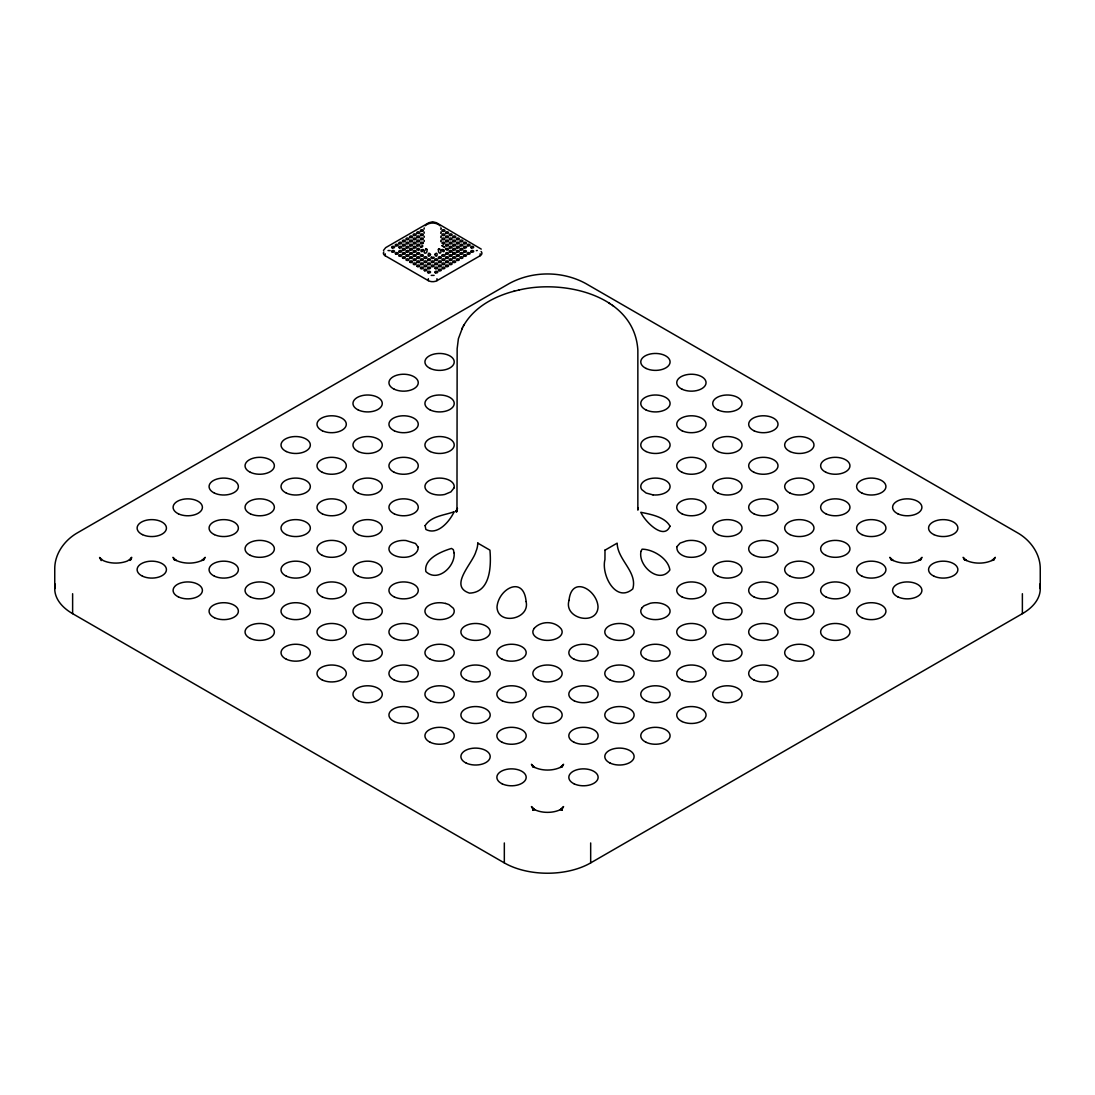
<?xml version="1.0" encoding="UTF-8"?>
<svg xmlns="http://www.w3.org/2000/svg" width="1095" height="1095" viewBox="0 0 1095 1095"><rect width="100%" height="100%" fill="white"/><g stroke="black" fill="none" stroke-linecap="round" stroke-linejoin="round"><path stroke-width="1.5" d="M438.397 249.4C437.973 256.038 443.762 252.616 439.328 248.729A1.465 0.849 0 0 0 438.397 249.386L439.533 248.757M130.387 560.01L130.442 558.956M434.113 275.379L431.211 275.392M456.971 511.68L457.149 348.703L458.394 338.738L462.528 327.665M477.283 250.454L476.339 250.659M562.146 810.054L562.378 807.987L561.872 810.204L562.146 809.232M604.987 550.169L617.169 543.147C617.402 559.832 637.742 571.877 632.787 588.918C615.828 603.482 601.045 574.834 604.933 559.545A31.55 0.876 -88.9 0 0 604.987 550.169L605.001 550.06M203.766 559.778L203.944 558.737M457.231 508.408L456.382 511.871L457.039 509.681M562.214 766.719L562.378 765.679M920.649 559.778L920.813 558.737M993.904 559.778L994.082 558.737M441.983 245.595L444.899 246.977M383.469 250.454L385.686 247.634L428.829 222.737L432.648 221.779L436.481 222.737L481.252 249.112M130.469 560.161L131.619 557.287L129.949 560.448L131.564 558.094L127.39 561.023C120.012 563.925 110.184 563.788 103.135 560.544L99.577 557.464L101.164 560.599M457.368 508.573L456.122 511.748L457.026 509.558M203.697 559.983L205.135 557.328L201.863 560.53L203.164 559.791C195.17 564.226 182.947 564.226 174.967 559.791L176.254 560.53L172.996 557.328L174.42 559.983M562.146 766.924L563.569 764.269L560.312 767.472L561.598 766.733C553.605 771.167 541.395 771.167 533.402 766.733L534.688 767.472L531.431 764.269L532.854 766.924M920.58 559.983L922.004 557.328L918.746 560.53L920.033 559.791C912.053 564.226 899.83 564.226 891.836 559.791L893.137 560.53L889.865 557.328L891.303 559.983M993.836 559.983L995.259 557.328L992.002 560.53L993.288 559.791C985.308 564.226 973.085 564.226 965.106 559.791L966.392 560.53L963.135 557.328L964.558 559.983M423.204 243.364L423.3 243.172A1.465 0.849 0 0 0 421.849 242.187A1.465 0.849 0 0 0 420.425 243.186A1.465 0.849 0 0 0 422.369 243.829L423.19 243.377M463.377 326.064C473.861 307.243 494.283 296.293 514.527 291.092M457.477 508.45L455.903 511.42L457.067 509.23M461.748 329.157L464.157 324.613M562.515 808.288L563.569 806.563L560.312 809.766L561.598 809.027C553.605 813.476 541.395 813.476 533.402 809.027L534.688 809.766L531.431 806.563L532.485 808.288M425.188 225.721C429.24 222.107 436.275 222.121 440.245 225.857M383.839 251.905A6.105 3.531 0 0 0 385.166 255.737L428.337 280.662A6.105 3.531 0 0 0 436.973 280.662L480.144 255.737A6.105 3.531 0 0 0 481.116 251.494M55.27 584.141A61.046 35.245 0 0 0 72.626 613.665L504.33 862.901A61.046 35.245 0 0 0 590.67 862.901L1022.374 613.665A61.046 35.245 0 0 0 1039.73 584.141M418.796 250.043L419.727 249.099L418.509 248.428A1.465 0.849 0 0 0 416.798 249.345A1.465 0.849 0 0 0 418.783 250.057M518.565 290.12C563.282 279.061 634.607 294.87 637.851 350.236L637.851 509.75M513.829 291.256L519.167 289.97M444.57 247.47L442.147 245.896M390.217 250.618L388.027 250.536M477.762 543.106L489.93 550.128C491.299 565.732 490.601 592.505 469.481 593.12C448.17 586.112 472.848 563.336 475.969 551.401A31.55 25.746 3.4 0 0 477.762 543.106L477.954 543.106M426.899 249.386L425.681 248.688A3.148 2.573 3.4 0 1 425.503 249.523C421.205 254.505 428.501 254.478 426.831 249.222A1.465 0.849 0 0 0 425.695 248.688M608.984 303L610.038 303.726M612.379 305.286L613.501 306.052M532.854 809.232L533.128 810.204L532.622 807.987L532.854 810.054M964.325 558.737L964.49 559.778M891.056 558.737L891.234 559.778M532.622 765.679L532.786 766.719M174.187 558.737L174.351 559.778M637.81 507.628L637.933 509.941M1040.25 588.74L1040.25 568.798C1040.305 553.481 1030.162 539.862 1017.145 532.594L585.784 283.55C562.488 270.766 532.512 270.766 509.216 283.55L77.855 532.594C64.838 539.862 54.695 553.481 54.75 568.798L54.75 588.74M1022.374 593.723L1022.374 613.665M590.67 842.958L590.67 862.901M504.33 842.958L504.33 862.901M480.144 253.753L480.144 255.737M436.973 278.677L436.973 280.662M428.337 278.677L428.337 280.662M385.166 253.753L385.166 255.737M72.626 593.723L72.626 613.665M454.001 254.081A1.465 0.849 0 0 1 453.727 252.452M440.779 236.15A1.465 0.849 0 0 1 440.696 237.492M424.271 237.286A1.465 0.849 0 0 1 424.326 236.26M440.779 240.298A1.465 0.849 0 0 1 440.696 241.639M440.779 227.842A1.465 0.849 0 0 1 440.696 229.183M440.779 231.989A1.465 0.849 0 0 1 440.696 233.331M424.271 241.447A1.465 0.849 0 0 1 424.326 240.421M424.271 233.139A1.465 0.849 0 0 1 424.326 232.113M424.271 228.978A1.465 0.849 0 0 1 424.326 227.952M569.017 600.388C563.405 618.99 597.199 626.244 598.034 607.013C597.322 589.945 571.59 574.683 569.017 600.388M430.513 254.533C427.337 260.24 427.378 249.592 430.513 254.533M434.811 254.423C437.22 260.186 438.561 249.893 434.811 254.423M526.106 601.552C530.24 619.537 497.582 625.656 497.007 607.041C498.43 588.74 523.656 574.889 526.106 601.552M423.313 249.674C421.986 254.67 418.605 248.866 423.313 249.592M454.138 552.989C455.328 566.621 437.658 582.8 425.859 571.576C423.532 558.847 441.394 551.428 451.496 548.444L453.303 549.608L454.138 552.989M441.997 249.523C443.133 254.642 446.664 249.14 441.997 249.523M640.972 551.401C637.824 565.951 659.45 584.703 669.88 569.975C668.251 558.395 652.88 549.184 642.094 549.184L640.972 551.401M418.18 547.185C418.509 552.414 413.226 555.699 408.736 556.78A14.646 8.459 0 0 1 389.012 549.676A14.646 8.459 0 0 1 406.012 540.519L415.525 543.503L418.18 547.185M445.597 249.044L446.801 250.098A1.465 0.849 0 0 0 448.498 249.181A1.465 0.849 0 0 0 446.527 248.469L445.597 249.044M676.943 546.638C675.998 553.098 683.526 556.862 688.988 557.204A14.646 8.459 0 0 0 705.988 548.047A14.646 8.459 0 0 0 686.264 540.93L680.091 543.12L676.943 546.638M420.412 246.936C422.957 248.551 424.176 243.282 420.412 246.936M425.12 525.655L425.859 529.433C437.63 535.797 449.648 521.357 454.165 511.735C444.337 515.334 431.197 516.019 425.12 525.655M670.003 526.189C663.83 541.108 644.421 520.85 640.835 512.282C649.677 514.185 664.733 516.539 670.003 526.189M431.32 257.215L431.211 257.435A1.465 0.849 0 0 0 432.799 258.42A1.465 0.849 0 0 0 434.031 257.27L431.32 257.215M534.168 628.407L533.046 630.542A14.646 8.459 0 0 0 548.91 640.356A14.646 8.459 0 0 0 561.215 628.968C554.864 620.728 540.93 620.605 534.168 628.407M642.094 607.657L640.972 609.778A14.646 8.459 0 0 0 655.563 619.619A14.646 8.459 0 0 0 669.825 609.614A14.646 8.459 0 0 0 650.279 603.249L644.106 605.754L642.094 607.657M442.106 255.162L441.997 255.354A1.465 0.849 0 0 0 443.461 256.339A1.465 0.849 0 0 0 444.885 255.34A1.465 0.849 0 0 0 442.928 254.697L442.106 255.149M454.028 487.932L450.894 491.888L444.721 494.475A14.646 8.459 0 0 1 425.175 488.096A14.646 8.459 0 0 1 439.437 478.091A14.646 8.459 0 0 1 454.028 487.932M422.465 254.724L422.095 254.656A1.465 0.849 0 0 0 420.398 255.505A1.465 0.849 0 0 0 422.122 256.326A1.465 0.849 0 0 0 423.231 255.203L422.465 254.724M445.638 603.454L441.983 602.825A14.646 8.459 0 0 0 424.928 611.243A14.646 8.459 0 0 0 442.257 619.483A14.646 8.459 0 0 0 453.303 608.204L448.882 604.591L445.638 603.454M443.201 243.87L442.106 243.364A1.465 0.849 0 0 1 443.174 242.2A1.465 0.849 0 0 1 444.912 243.022A1.465 0.849 0 0 1 443.201 243.87M653.017 494.885L646.118 493.037L641.697 489.52A14.646 8.459 0 0 1 652.743 478.228A14.646 8.459 0 0 1 670.072 486.467A14.646 8.459 0 0 1 653.017 494.885M464.102 251.987A1.465 0.849 0 0 0 466.47 251.48A1.465 0.849 0 0 0 464.513 250.55A1.465 0.849 0 0 0 464.102 251.987M471.288 247.84A1.465 0.849 0 0 0 473.67 247.319A1.465 0.849 0 0 0 471.712 246.389A1.465 0.849 0 0 0 471.288 247.84M446.117 233.303A1.465 0.849 0 0 0 448.485 232.783A1.465 0.849 0 0 0 446.527 231.853A1.465 0.849 0 0 0 446.117 233.303M460.502 245.759A1.465 0.849 0 0 0 462.884 245.253A1.465 0.849 0 0 0 460.913 244.322A1.465 0.849 0 0 0 460.502 245.759M438.917 266.537A1.465 0.849 0 0 0 441.299 266.017A1.465 0.849 0 0 0 439.328 265.086A1.465 0.849 0 0 0 438.917 266.537M435.317 268.603A1.465 0.849 0 0 0 437.699 268.097A1.465 0.849 0 0 0 435.742 267.166A1.465 0.849 0 0 0 435.317 268.603M456.902 256.148A1.465 0.849 0 0 0 459.284 255.628A1.465 0.849 0 0 0 457.327 254.697A1.465 0.849 0 0 0 456.902 256.148M467.702 254.067A1.465 0.849 0 0 0 470.07 253.561A1.465 0.849 0 0 0 468.112 252.63A1.465 0.849 0 0 0 467.702 254.067M449.703 247.84A1.465 0.849 0 0 0 452.084 247.319A1.465 0.849 0 0 0 450.127 246.389A1.465 0.849 0 0 0 449.703 247.84M435.317 264.456A1.465 0.849 0 0 0 437.699 263.936A1.465 0.849 0 0 0 435.742 263.005A1.465 0.849 0 0 0 435.317 264.456M431.717 266.537A1.465 0.849 0 0 0 434.099 266.017A1.465 0.849 0 0 0 432.142 265.086A1.465 0.849 0 0 0 431.717 266.537M428.118 268.603A1.465 0.849 0 0 0 430.499 268.097A1.465 0.849 0 0 0 428.542 267.166A1.465 0.849 0 0 0 428.118 268.603M431.717 262.376A1.465 0.849 0 0 0 434.099 261.869A1.465 0.849 0 0 0 432.142 260.938A1.465 0.849 0 0 0 431.717 262.376M428.118 264.456A1.465 0.849 0 0 0 430.499 263.936A1.465 0.849 0 0 0 428.542 263.005A1.465 0.849 0 0 0 428.118 264.456M460.502 254.067A1.465 0.849 0 0 0 462.884 253.561A1.465 0.849 0 0 0 460.913 252.63A1.465 0.849 0 0 0 460.502 254.067M453.303 258.228A1.465 0.849 0 0 0 455.684 257.708A1.465 0.849 0 0 0 453.727 256.777A1.465 0.849 0 0 0 453.303 258.228M449.703 260.295A1.465 0.849 0 0 0 452.084 259.789A1.465 0.849 0 0 0 450.127 258.858A1.465 0.849 0 0 0 449.703 260.295M413.732 239.531A1.465 0.849 0 0 0 416.114 239.011A1.465 0.849 0 0 0 414.156 238.08A1.465 0.849 0 0 0 413.732 239.531M446.117 262.376A1.465 0.849 0 0 0 448.485 261.869A1.465 0.849 0 0 0 446.527 260.938A1.465 0.849 0 0 0 446.117 262.376M442.517 264.456A1.465 0.849 0 0 0 444.885 263.936A1.465 0.849 0 0 0 442.928 263.005A1.465 0.849 0 0 0 442.517 264.456M413.732 243.679A1.465 0.849 0 0 0 416.114 243.172A1.465 0.849 0 0 0 414.156 242.241A1.465 0.849 0 0 0 413.732 243.679M410.132 245.759A1.465 0.849 0 0 0 412.514 245.253A1.465 0.849 0 0 0 410.557 244.322A1.465 0.849 0 0 0 410.132 245.759M435.317 272.764A1.465 0.849 0 0 0 437.699 272.244A1.465 0.849 0 0 0 435.742 271.314A1.465 0.849 0 0 0 435.317 272.764M402.946 258.228A1.465 0.849 0 0 0 405.314 257.708A1.465 0.849 0 0 0 403.357 256.777A1.465 0.849 0 0 0 402.946 258.228M420.932 239.531A1.465 0.849 0 0 0 423.3 239.011A1.465 0.849 0 0 0 421.342 238.08A1.465 0.849 0 0 0 420.932 239.531M464.102 243.679A1.465 0.849 0 0 0 466.47 243.172A1.465 0.849 0 0 0 464.513 242.241A1.465 0.849 0 0 0 464.102 243.679M453.303 249.92A1.465 0.849 0 0 0 455.684 249.4A1.465 0.849 0 0 0 453.727 248.469A1.465 0.849 0 0 0 453.303 249.92M456.902 243.679A1.465 0.849 0 0 0 459.284 243.172A1.465 0.849 0 0 0 457.327 242.241A1.465 0.849 0 0 0 456.902 243.679M417.332 266.537A1.465 0.849 0 0 0 419.713 266.017A1.465 0.849 0 0 0 417.742 265.086A1.465 0.849 0 0 0 417.332 266.537M410.132 241.612A1.465 0.849 0 0 0 412.514 241.092A1.465 0.849 0 0 0 410.557 240.161A1.465 0.849 0 0 0 410.132 241.612M392.147 247.84A1.465 0.849 0 0 0 394.529 247.319A1.465 0.849 0 0 0 392.571 246.389A1.465 0.849 0 0 0 392.147 247.84M395.747 245.759A1.465 0.849 0 0 0 398.128 245.253A1.465 0.849 0 0 0 396.157 244.322A1.465 0.849 0 0 0 395.747 245.759M399.346 243.679A1.465 0.849 0 0 0 401.714 243.172A1.465 0.849 0 0 0 399.757 242.241A1.465 0.849 0 0 0 399.346 243.679M402.946 249.92A1.465 0.849 0 0 0 405.314 249.4A1.465 0.849 0 0 0 403.357 248.469A1.465 0.849 0 0 0 402.946 249.92M406.532 260.295A1.465 0.849 0 0 0 408.914 259.789A1.465 0.849 0 0 0 406.957 258.858A1.465 0.849 0 0 0 406.532 260.295M442.517 239.531A1.465 0.849 0 0 0 444.885 239.011A1.465 0.849 0 0 0 442.928 238.08A1.465 0.849 0 0 0 442.517 239.531M420.932 231.223A1.465 0.849 0 0 0 423.3 230.703A1.465 0.849 0 0 0 421.342 229.772A1.465 0.849 0 0 0 420.932 231.223M417.332 233.303A1.465 0.849 0 0 0 419.713 232.783A1.465 0.849 0 0 0 417.742 231.853A1.465 0.849 0 0 0 417.332 233.303M406.532 256.148A1.465 0.849 0 0 0 408.914 255.628A1.465 0.849 0 0 0 406.957 254.697A1.465 0.849 0 0 0 406.532 256.148M413.732 251.987A1.465 0.849 0 0 0 416.114 251.48A1.465 0.849 0 0 0 414.156 250.55A1.465 0.849 0 0 0 413.732 251.987M449.703 239.531A1.465 0.849 0 0 0 452.084 239.011A1.465 0.849 0 0 0 450.127 238.08A1.465 0.849 0 0 0 449.703 239.531M395.747 254.067A1.465 0.849 0 0 0 398.128 253.561A1.465 0.849 0 0 0 396.157 252.63A1.465 0.849 0 0 0 395.747 254.067M420.932 235.384A1.465 0.849 0 0 0 423.3 234.864A1.465 0.849 0 0 0 421.342 233.933A1.465 0.849 0 0 0 420.932 235.384M410.132 258.228A1.465 0.849 0 0 0 412.514 257.708A1.465 0.849 0 0 0 410.557 256.777A1.465 0.849 0 0 0 410.132 258.228M410.132 262.376A1.465 0.849 0 0 0 412.514 261.869A1.465 0.849 0 0 0 410.557 260.938A1.465 0.849 0 0 0 410.132 262.376M446.117 241.612A1.465 0.849 0 0 0 448.485 241.092A1.465 0.849 0 0 0 446.527 240.161A1.465 0.849 0 0 0 446.117 241.612M406.532 243.679A1.465 0.849 0 0 0 408.914 243.172A1.465 0.849 0 0 0 406.957 242.241A1.465 0.849 0 0 0 406.532 243.679M399.346 247.84A1.465 0.849 0 0 0 401.714 247.319A1.465 0.849 0 0 0 399.757 246.389A1.465 0.849 0 0 0 399.346 247.84M410.132 254.067A1.465 0.849 0 0 0 412.514 253.561A1.465 0.849 0 0 0 410.557 252.63A1.465 0.849 0 0 0 410.132 254.067M449.703 235.384A1.465 0.849 0 0 0 452.084 234.864A1.465 0.849 0 0 0 450.127 233.933A1.465 0.849 0 0 0 449.703 235.384M446.117 237.451A1.465 0.849 0 0 0 448.485 236.944A1.465 0.849 0 0 0 446.527 236.014A1.465 0.849 0 0 0 446.117 237.451M417.332 254.067A1.465 0.849 0 0 0 419.713 253.561A1.465 0.849 0 0 0 417.742 252.63A1.465 0.849 0 0 0 417.332 254.067M413.732 256.148A1.465 0.849 0 0 0 416.114 255.628A1.465 0.849 0 0 0 414.156 254.697A1.465 0.849 0 0 0 413.732 256.148M464.102 256.148A1.465 0.849 0 0 0 466.47 255.628A1.465 0.849 0 0 0 464.513 254.697A1.465 0.849 0 0 0 464.102 256.148M471.288 251.987A1.465 0.849 0 0 0 473.67 251.48A1.465 0.849 0 0 0 471.712 250.55A1.465 0.849 0 0 0 471.288 251.987M456.902 260.295A1.465 0.849 0 0 0 459.284 259.789A1.465 0.849 0 0 0 457.327 258.858A1.465 0.849 0 0 0 456.902 260.295M446.117 258.228A1.465 0.849 0 0 0 448.485 257.708A1.465 0.849 0 0 0 446.527 256.777A1.465 0.849 0 0 0 446.117 258.228M442.517 260.295A1.465 0.849 0 0 0 444.885 259.789A1.465 0.849 0 0 0 442.928 258.858A1.465 0.849 0 0 0 442.517 260.295M424.531 266.537A1.465 0.849 0 0 0 426.899 266.017A1.465 0.849 0 0 0 424.942 265.086A1.465 0.849 0 0 0 424.531 266.537M402.946 241.612A1.465 0.849 0 0 0 405.314 241.092A1.465 0.849 0 0 0 403.357 240.161A1.465 0.849 0 0 0 402.946 241.612M446.117 254.067A1.465 0.849 0 0 0 448.485 253.561A1.465 0.849 0 0 0 446.527 252.63A1.465 0.849 0 0 0 446.117 254.067M453.303 254.067A1.465 0.849 0 0 0 455.684 253.561A1.465 0.849 0 0 0 453.727 252.63A1.465 0.849 0 0 0 453.303 254.067M428.118 272.764A1.465 0.849 0 0 0 430.499 272.244A1.465 0.849 0 0 0 428.542 271.314A1.465 0.849 0 0 0 428.118 272.764M424.531 270.684A1.465 0.849 0 0 0 426.899 270.178A1.465 0.849 0 0 0 424.942 269.247A1.465 0.849 0 0 0 424.531 270.684M438.917 258.228A1.465 0.849 0 0 0 441.299 257.708A1.465 0.849 0 0 0 439.328 256.777A1.465 0.849 0 0 0 438.917 258.228M435.317 260.295A1.465 0.849 0 0 0 437.699 259.789A1.465 0.849 0 0 0 435.742 258.858A1.465 0.849 0 0 0 435.317 260.295M460.502 258.228A1.465 0.849 0 0 0 462.884 257.708A1.465 0.849 0 0 0 460.913 256.777A1.465 0.849 0 0 0 460.502 258.228M406.532 239.531A1.465 0.849 0 0 0 408.914 239.011A1.465 0.849 0 0 0 406.957 238.08A1.465 0.849 0 0 0 406.532 239.531M424.531 258.228A1.465 0.849 0 0 0 426.899 257.708A1.465 0.849 0 0 0 424.942 256.777A1.465 0.849 0 0 0 424.531 258.228M420.932 260.295A1.465 0.849 0 0 0 423.3 259.789A1.465 0.849 0 0 0 421.342 258.858A1.465 0.849 0 0 0 420.932 260.295M417.332 262.376A1.465 0.849 0 0 0 419.713 261.869A1.465 0.849 0 0 0 417.742 260.938A1.465 0.849 0 0 0 417.332 262.376M453.303 262.376A1.465 0.849 0 0 0 455.684 261.869A1.465 0.849 0 0 0 453.727 260.938A1.465 0.849 0 0 0 453.303 262.376M449.703 264.456A1.465 0.849 0 0 0 452.084 263.936A1.465 0.849 0 0 0 450.127 263.005A1.465 0.849 0 0 0 449.703 264.456M402.946 245.759A1.465 0.849 0 0 0 405.314 245.253A1.465 0.849 0 0 0 403.357 244.322A1.465 0.849 0 0 0 402.946 245.759M417.332 237.451A1.465 0.849 0 0 0 419.713 236.944A1.465 0.849 0 0 0 417.742 236.014A1.465 0.849 0 0 0 417.332 237.451M449.703 251.987A1.465 0.849 0 0 0 452.084 251.48A1.465 0.849 0 0 0 450.127 250.55A1.465 0.849 0 0 0 449.703 251.987M413.732 264.456A1.465 0.849 0 0 0 416.114 263.936A1.465 0.849 0 0 0 414.156 263.005A1.465 0.849 0 0 0 413.732 264.456M449.703 243.679A1.465 0.849 0 0 0 452.084 243.172A1.465 0.849 0 0 0 450.127 242.241A1.465 0.849 0 0 0 449.703 243.679M453.303 241.612A1.465 0.849 0 0 0 455.684 241.092A1.465 0.849 0 0 0 453.727 240.161A1.465 0.849 0 0 0 453.303 241.612M456.902 239.531A1.465 0.849 0 0 0 459.284 239.011A1.465 0.849 0 0 0 457.327 238.08A1.465 0.849 0 0 0 456.902 239.531M446.117 245.759A1.465 0.849 0 0 0 448.485 245.253A1.465 0.849 0 0 0 446.527 244.322A1.465 0.849 0 0 0 446.117 245.759M453.303 245.759A1.465 0.849 0 0 0 455.684 245.253A1.465 0.849 0 0 0 453.727 244.322A1.465 0.849 0 0 0 453.303 245.759M460.502 241.612A1.465 0.849 0 0 0 462.884 241.092A1.465 0.849 0 0 0 460.913 240.161A1.465 0.849 0 0 0 460.502 241.612M406.532 247.84A1.465 0.849 0 0 0 408.914 247.319A1.465 0.849 0 0 0 406.957 246.389A1.465 0.849 0 0 0 406.532 247.84M442.517 235.384A1.465 0.849 0 0 0 444.885 234.864A1.465 0.849 0 0 0 442.928 233.933A1.465 0.849 0 0 0 442.517 235.384M420.932 268.603A1.465 0.849 0 0 0 423.3 268.097A1.465 0.849 0 0 0 421.342 267.166A1.465 0.849 0 0 0 420.932 268.603M410.132 237.451A1.465 0.849 0 0 0 412.514 236.944A1.465 0.849 0 0 0 410.557 236.014A1.465 0.849 0 0 0 410.132 237.451M417.332 245.759A1.465 0.849 0 0 0 419.713 245.253A1.465 0.849 0 0 0 417.742 244.322A1.465 0.849 0 0 0 417.332 245.759M413.732 247.84A1.465 0.849 0 0 0 416.114 247.319A1.465 0.849 0 0 0 414.156 246.389A1.465 0.849 0 0 0 413.732 247.84M442.517 231.223A1.465 0.849 0 0 0 444.885 230.703A1.465 0.849 0 0 0 442.928 229.772A1.465 0.849 0 0 0 442.517 231.223M417.332 258.228A1.465 0.849 0 0 0 419.713 257.708A1.465 0.849 0 0 0 417.742 256.777A1.465 0.849 0 0 0 417.332 258.228M413.732 260.295A1.465 0.849 0 0 0 416.114 259.789A1.465 0.849 0 0 0 414.156 258.858A1.465 0.849 0 0 0 413.732 260.295M413.732 235.384A1.465 0.849 0 0 0 416.114 234.864A1.465 0.849 0 0 0 414.156 233.933A1.465 0.849 0 0 0 413.732 235.384M442.517 268.603A1.465 0.849 0 0 0 444.885 268.097A1.465 0.849 0 0 0 442.928 267.166A1.465 0.849 0 0 0 442.517 268.603M438.917 270.684A1.465 0.849 0 0 0 441.299 270.178A1.465 0.849 0 0 0 439.328 269.247A1.465 0.849 0 0 0 438.917 270.684M460.502 249.92A1.465 0.849 0 0 0 462.884 249.4A1.465 0.849 0 0 0 460.913 248.469A1.465 0.849 0 0 0 460.502 249.92M456.902 247.84A1.465 0.849 0 0 0 459.284 247.319A1.465 0.849 0 0 0 457.327 246.389A1.465 0.849 0 0 0 456.902 247.84M446.117 266.537A1.465 0.849 0 0 0 448.485 266.017A1.465 0.849 0 0 0 446.527 265.086A1.465 0.849 0 0 0 446.117 266.537M410.132 249.92A1.465 0.849 0 0 0 412.514 249.4A1.465 0.849 0 0 0 410.557 248.469A1.465 0.849 0 0 0 410.132 249.92M406.532 251.987A1.465 0.849 0 0 0 408.914 251.48A1.465 0.849 0 0 0 406.957 250.55A1.465 0.849 0 0 0 406.532 251.987M402.946 254.067A1.465 0.849 0 0 0 405.314 253.561A1.465 0.849 0 0 0 403.357 252.63A1.465 0.849 0 0 0 402.946 254.067M399.346 251.987A1.465 0.849 0 0 0 401.714 251.48A1.465 0.849 0 0 0 399.757 250.55A1.465 0.849 0 0 0 399.346 251.987M420.932 264.456A1.465 0.849 0 0 0 423.3 263.936A1.465 0.849 0 0 0 421.342 263.005A1.465 0.849 0 0 0 420.932 264.456M453.303 237.451A1.465 0.849 0 0 0 455.684 236.944A1.465 0.849 0 0 0 453.727 236.014A1.465 0.849 0 0 0 453.303 237.451M428.118 260.295A1.465 0.849 0 0 0 430.499 259.789A1.465 0.849 0 0 0 428.542 258.858A1.465 0.849 0 0 0 428.118 260.295M424.531 262.376A1.465 0.849 0 0 0 426.899 261.869A1.465 0.849 0 0 0 424.942 260.938A1.465 0.849 0 0 0 424.531 262.376M464.102 247.84A1.465 0.849 0 0 0 466.47 247.319A1.465 0.849 0 0 0 464.513 246.389A1.465 0.849 0 0 0 464.102 247.84M449.703 256.148A1.465 0.849 0 0 0 452.084 255.628A1.465 0.849 0 0 0 450.127 254.697A1.465 0.849 0 0 0 449.703 256.148M438.917 262.376A1.465 0.849 0 0 0 441.299 261.869A1.465 0.849 0 0 0 439.328 260.938A1.465 0.849 0 0 0 438.917 262.376M456.902 251.987A1.465 0.849 0 0 0 459.284 251.48A1.465 0.849 0 0 0 457.327 250.55A1.465 0.849 0 0 0 456.902 251.987M417.332 241.612A1.465 0.849 0 0 0 419.713 241.092A1.465 0.849 0 0 0 417.742 240.161A1.465 0.849 0 0 0 417.332 241.612M392.147 251.987A1.465 0.849 0 0 0 394.529 251.48A1.465 0.849 0 0 0 392.571 250.55A1.465 0.849 0 0 0 392.147 251.987M467.702 245.759A1.465 0.849 0 0 0 470.07 245.253A1.465 0.849 0 0 0 468.112 244.322A1.465 0.849 0 0 0 467.702 245.759M399.346 256.148A1.465 0.849 0 0 0 401.714 255.628A1.465 0.849 0 0 0 399.757 254.697A1.465 0.849 0 0 0 399.346 256.148M861.957 576.162A14.646 8.459 0 0 0 885.732 571.015A14.646 8.459 0 0 0 866.131 561.708A14.646 8.459 0 0 0 861.957 576.162M933.912 534.62A14.646 8.459 0 0 0 957.673 529.474A14.646 8.459 0 0 0 938.087 520.166A14.646 8.459 0 0 0 933.912 534.62M682.089 389.231A14.646 8.459 0 0 0 705.851 384.085A14.646 8.459 0 0 0 686.264 374.777A14.646 8.459 0 0 0 682.089 389.231M825.986 513.842A14.646 8.459 0 0 0 849.747 508.71A14.646 8.459 0 0 0 830.161 499.388A14.646 8.459 0 0 0 825.986 513.842M610.134 721.55A14.646 8.459 0 0 0 633.909 716.404A14.646 8.459 0 0 0 614.309 707.096A14.646 8.459 0 0 0 610.134 721.55M574.163 742.314A14.646 8.459 0 0 0 597.925 737.181A14.646 8.459 0 0 0 578.338 727.86A14.646 8.459 0 0 0 574.163 742.314M790.015 617.703A14.646 8.459 0 0 0 813.777 612.557A14.646 8.459 0 0 0 794.19 603.249A14.646 8.459 0 0 0 790.015 617.703M897.941 596.926A14.646 8.459 0 0 0 921.703 591.793A14.646 8.459 0 0 0 902.102 582.472A14.646 8.459 0 0 0 897.941 596.926M718.06 534.62A14.646 8.459 0 0 0 741.821 529.474A14.646 8.459 0 0 0 722.235 520.166A14.646 8.459 0 0 0 718.06 534.62M574.163 700.773A14.646 8.459 0 0 0 597.925 695.64A14.646 8.459 0 0 0 578.338 686.319A14.646 8.459 0 0 0 574.163 700.773M538.192 721.55A14.646 8.459 0 0 0 561.954 716.404A14.646 8.459 0 0 0 542.353 707.096A14.646 8.459 0 0 0 538.192 721.55M502.208 742.314A14.646 8.459 0 0 0 525.983 737.181A14.646 8.459 0 0 0 506.383 727.86A14.646 8.459 0 0 0 502.208 742.314M538.192 680.009A14.646 8.459 0 0 0 561.954 674.862A14.646 8.459 0 0 0 542.353 665.555A14.646 8.459 0 0 0 538.192 680.009M502.208 700.773A14.646 8.459 0 0 0 525.983 695.64A14.646 8.459 0 0 0 506.383 686.319A14.646 8.459 0 0 0 502.208 700.773M825.986 596.926A14.646 8.459 0 0 0 849.747 591.793A14.646 8.459 0 0 0 830.161 582.472A14.646 8.459 0 0 0 825.986 596.926M754.031 638.467A14.646 8.459 0 0 0 777.806 633.334A14.646 8.459 0 0 0 758.205 624.013A14.646 8.459 0 0 0 754.031 638.467M718.06 659.231A14.646 8.459 0 0 0 741.821 654.098A14.646 8.459 0 0 0 722.235 644.791A14.646 8.459 0 0 0 718.06 659.231M358.311 451.537A14.646 8.459 0 0 0 382.073 446.404A14.646 8.459 0 0 0 362.486 437.083A14.646 8.459 0 0 0 358.311 451.537M682.089 680.009A14.646 8.459 0 0 0 705.851 674.862A14.646 8.459 0 0 0 686.264 665.555A14.646 8.459 0 0 0 682.089 680.009M646.118 700.773A14.646 8.459 0 0 0 669.88 695.64A14.646 8.459 0 0 0 650.279 686.319A14.646 8.459 0 0 0 646.118 700.773M358.311 493.078A14.646 8.459 0 0 0 382.073 487.932A14.646 8.459 0 0 0 362.486 478.624A14.646 8.459 0 0 0 358.311 493.078M322.341 513.842A14.646 8.459 0 0 0 346.102 508.71A14.646 8.459 0 0 0 326.515 499.388A14.646 8.459 0 0 0 322.341 513.842M574.163 783.856A14.646 8.459 0 0 0 597.925 778.723A14.646 8.459 0 0 0 578.338 769.402A14.646 8.459 0 0 0 574.163 783.856M250.385 638.467A14.646 8.459 0 0 0 274.161 633.334A14.646 8.459 0 0 0 254.56 624.013A14.646 8.459 0 0 0 250.385 638.467M430.267 451.537A14.646 8.459 0 0 0 454.028 446.404A14.646 8.459 0 0 0 434.441 437.083A14.646 8.459 0 0 0 430.267 451.537M861.957 493.078A14.646 8.459 0 0 0 885.732 487.932A14.646 8.459 0 0 0 866.131 478.624A14.646 8.459 0 0 0 861.957 493.078M754.031 555.384A14.646 8.459 0 0 0 777.806 550.251A14.646 8.459 0 0 0 758.205 540.93A14.646 8.459 0 0 0 754.031 555.384M790.015 493.078A14.646 8.459 0 0 0 813.777 487.932A14.646 8.459 0 0 0 794.19 478.624A14.646 8.459 0 0 0 790.015 493.078M394.282 721.55A14.646 8.459 0 0 0 418.057 716.404A14.646 8.459 0 0 0 398.457 707.096A14.646 8.459 0 0 0 394.282 721.55M322.341 472.315A14.646 8.459 0 0 0 346.102 467.168A14.646 8.459 0 0 0 326.515 457.861A14.646 8.459 0 0 0 322.341 472.315M142.459 534.62A14.646 8.459 0 0 0 166.235 529.474A14.646 8.459 0 0 0 146.634 520.166A14.646 8.459 0 0 0 142.459 534.62M178.444 513.842A14.646 8.459 0 0 0 202.205 508.71A14.646 8.459 0 0 0 182.605 499.388A14.646 8.459 0 0 0 178.444 513.842M214.415 493.078A14.646 8.459 0 0 0 238.176 487.932A14.646 8.459 0 0 0 218.589 478.624A14.646 8.459 0 0 0 214.415 493.078M250.385 555.384A14.646 8.459 0 0 0 274.161 550.251A14.646 8.459 0 0 0 254.56 540.93A14.646 8.459 0 0 0 250.385 555.384M286.356 659.231A14.646 8.459 0 0 0 310.131 654.098A14.646 8.459 0 0 0 290.531 644.791A14.646 8.459 0 0 0 286.356 659.231M646.118 451.537A14.646 8.459 0 0 0 669.88 446.404A14.646 8.459 0 0 0 650.279 437.083A14.646 8.459 0 0 0 646.118 451.537M430.267 368.454A14.646 8.459 0 0 0 454.028 363.321A14.646 8.459 0 0 0 434.441 354A14.646 8.459 0 0 0 430.267 368.454M394.282 389.231A14.646 8.459 0 0 0 418.057 384.085A14.646 8.459 0 0 0 398.457 374.777A14.646 8.459 0 0 0 394.282 389.231M286.356 617.703A14.646 8.459 0 0 0 310.131 612.557A14.646 8.459 0 0 0 290.531 603.249A14.646 8.459 0 0 0 286.356 617.703M358.311 576.162A14.646 8.459 0 0 0 382.073 571.015A14.646 8.459 0 0 0 362.486 561.708A14.646 8.459 0 0 0 358.311 576.162M718.06 451.537A14.646 8.459 0 0 0 741.821 446.404A14.646 8.459 0 0 0 722.235 437.083A14.646 8.459 0 0 0 718.06 451.537M178.444 596.926A14.646 8.459 0 0 0 202.205 591.793A14.646 8.459 0 0 0 182.605 582.472A14.646 8.459 0 0 0 178.444 596.926M430.267 409.995A14.646 8.459 0 0 0 454.028 404.863A14.646 8.459 0 0 0 434.441 395.541A14.646 8.459 0 0 0 430.267 409.995M322.341 638.467A14.646 8.459 0 0 0 346.102 633.334A14.646 8.459 0 0 0 326.515 624.013A14.646 8.459 0 0 0 322.341 638.467M322.341 680.009A14.646 8.459 0 0 0 346.102 674.862A14.646 8.459 0 0 0 326.515 665.555A14.646 8.459 0 0 0 322.341 680.009M682.089 472.315A14.646 8.459 0 0 0 705.851 467.168A14.646 8.459 0 0 0 686.264 457.861A14.646 8.459 0 0 0 682.089 472.315M286.356 493.078A14.646 8.459 0 0 0 310.131 487.932A14.646 8.459 0 0 0 290.531 478.624A14.646 8.459 0 0 0 286.356 493.078M214.415 534.62A14.646 8.459 0 0 0 238.176 529.474A14.646 8.459 0 0 0 218.589 520.166A14.646 8.459 0 0 0 214.415 534.62M322.341 596.926A14.646 8.459 0 0 0 346.102 591.793A14.646 8.459 0 0 0 326.515 582.472A14.646 8.459 0 0 0 322.341 596.926M718.06 409.995A14.646 8.459 0 0 0 741.821 404.863A14.646 8.459 0 0 0 722.235 395.541A14.646 8.459 0 0 0 718.06 409.995M682.089 430.773A14.646 8.459 0 0 0 705.851 425.626A14.646 8.459 0 0 0 686.264 416.319A14.646 8.459 0 0 0 682.089 430.773M394.282 596.926A14.646 8.459 0 0 0 418.057 591.793A14.646 8.459 0 0 0 398.457 582.472A14.646 8.459 0 0 0 394.282 596.926M358.311 617.703A14.646 8.459 0 0 0 382.073 612.557A14.646 8.459 0 0 0 362.486 603.249A14.646 8.459 0 0 0 358.311 617.703M861.957 617.703A14.646 8.459 0 0 0 885.732 612.557A14.646 8.459 0 0 0 866.131 603.249A14.646 8.459 0 0 0 861.957 617.703M933.912 576.162A14.646 8.459 0 0 0 957.673 571.015A14.646 8.459 0 0 0 938.087 561.708A14.646 8.459 0 0 0 933.912 576.162M790.015 659.231A14.646 8.459 0 0 0 813.777 654.098A14.646 8.459 0 0 0 794.19 644.791A14.646 8.459 0 0 0 790.015 659.231M682.089 638.467A14.646 8.459 0 0 0 705.851 633.334A14.646 8.459 0 0 0 686.264 624.013A14.646 8.459 0 0 0 682.089 638.467M646.118 659.231A14.646 8.459 0 0 0 669.88 654.098A14.646 8.459 0 0 0 650.279 644.791A14.646 8.459 0 0 0 646.118 659.231M466.237 721.55A14.646 8.459 0 0 0 489.999 716.404A14.646 8.459 0 0 0 470.412 707.096A14.646 8.459 0 0 0 466.237 721.55M250.385 472.315A14.646 8.459 0 0 0 274.161 467.168A14.646 8.459 0 0 0 254.56 457.861A14.646 8.459 0 0 0 250.385 472.315M682.089 596.926A14.646 8.459 0 0 0 705.851 591.793A14.646 8.459 0 0 0 686.264 582.472A14.646 8.459 0 0 0 682.089 596.926M754.031 596.926A14.646 8.459 0 0 0 777.806 591.793A14.646 8.459 0 0 0 758.205 582.472A14.646 8.459 0 0 0 754.031 596.926M502.208 783.856A14.646 8.459 0 0 0 525.983 778.723A14.646 8.459 0 0 0 506.383 769.402A14.646 8.459 0 0 0 502.208 783.856M466.237 763.092A14.646 8.459 0 0 0 489.999 757.945A14.646 8.459 0 0 0 470.412 748.638A14.646 8.459 0 0 0 466.237 763.092M610.134 638.467A14.646 8.459 0 0 0 633.909 633.334A14.646 8.459 0 0 0 614.309 624.013A14.646 8.459 0 0 0 610.134 638.467M574.163 659.231A14.646 8.459 0 0 0 597.925 654.098A14.646 8.459 0 0 0 578.338 644.791A14.646 8.459 0 0 0 574.163 659.231M825.986 638.467A14.646 8.459 0 0 0 849.747 633.334A14.646 8.459 0 0 0 830.161 624.013A14.646 8.459 0 0 0 825.986 638.467M286.356 451.537A14.646 8.459 0 0 0 310.131 446.404A14.646 8.459 0 0 0 290.531 437.083A14.646 8.459 0 0 0 286.356 451.537M466.237 638.467A14.646 8.459 0 0 0 489.999 633.334A14.646 8.459 0 0 0 470.412 624.013A14.646 8.459 0 0 0 466.237 638.467M430.267 659.231A14.646 8.459 0 0 0 454.028 654.098A14.646 8.459 0 0 0 434.441 644.791A14.646 8.459 0 0 0 430.267 659.231M394.282 680.009A14.646 8.459 0 0 0 418.057 674.862A14.646 8.459 0 0 0 398.457 665.555A14.646 8.459 0 0 0 394.282 680.009M754.031 680.009A14.646 8.459 0 0 0 777.806 674.862A14.646 8.459 0 0 0 758.205 665.555A14.646 8.459 0 0 0 754.031 680.009M718.06 700.773A14.646 8.459 0 0 0 741.821 695.64A14.646 8.459 0 0 0 722.235 686.319A14.646 8.459 0 0 0 718.06 700.773M250.385 513.842A14.646 8.459 0 0 0 274.161 508.71A14.646 8.459 0 0 0 254.56 499.388A14.646 8.459 0 0 0 250.385 513.842M394.282 430.773A14.646 8.459 0 0 0 418.057 425.626A14.646 8.459 0 0 0 398.457 416.319A14.646 8.459 0 0 0 394.282 430.773M718.06 576.162A14.646 8.459 0 0 0 741.821 571.015A14.646 8.459 0 0 0 722.235 561.708A14.646 8.459 0 0 0 718.06 576.162M358.311 700.773A14.646 8.459 0 0 0 382.073 695.64A14.646 8.459 0 0 0 362.486 686.319A14.646 8.459 0 0 0 358.311 700.773M718.06 493.078A14.646 8.459 0 0 0 741.821 487.932A14.646 8.459 0 0 0 722.235 478.624A14.646 8.459 0 0 0 718.06 493.078M754.031 472.315A14.646 8.459 0 0 0 777.806 467.168A14.646 8.459 0 0 0 758.205 457.861A14.646 8.459 0 0 0 754.031 472.315M790.015 451.537A14.646 8.459 0 0 0 813.777 446.404A14.646 8.459 0 0 0 794.19 437.083A14.646 8.459 0 0 0 790.015 451.537M682.089 513.842A14.646 8.459 0 0 0 705.851 508.71A14.646 8.459 0 0 0 686.264 499.388A14.646 8.459 0 0 0 682.089 513.842M754.031 513.842A14.646 8.459 0 0 0 777.806 508.71A14.646 8.459 0 0 0 758.205 499.388A14.646 8.459 0 0 0 754.031 513.842M825.986 472.315A14.646 8.459 0 0 0 849.747 467.168A14.646 8.459 0 0 0 830.161 457.861A14.646 8.459 0 0 0 825.986 472.315M286.356 534.62A14.646 8.459 0 0 0 310.131 529.474A14.646 8.459 0 0 0 290.531 520.166A14.646 8.459 0 0 0 286.356 534.62M646.118 409.995A14.646 8.459 0 0 0 669.88 404.863A14.646 8.459 0 0 0 650.279 395.541A14.646 8.459 0 0 0 646.118 409.995M430.267 742.314A14.646 8.459 0 0 0 454.028 737.181A14.646 8.459 0 0 0 434.441 727.86A14.646 8.459 0 0 0 430.267 742.314M322.341 430.773A14.646 8.459 0 0 0 346.102 425.626A14.646 8.459 0 0 0 326.515 416.319A14.646 8.459 0 0 0 322.341 430.773M394.282 513.842A14.646 8.459 0 0 0 418.057 508.71A14.646 8.459 0 0 0 398.457 499.388A14.646 8.459 0 0 0 394.282 513.842M358.311 534.62A14.646 8.459 0 0 0 382.073 529.474A14.646 8.459 0 0 0 362.486 520.166A14.646 8.459 0 0 0 358.311 534.62M646.118 368.454A14.646 8.459 0 0 0 669.88 363.321A14.646 8.459 0 0 0 650.279 354A14.646 8.459 0 0 0 646.118 368.454M394.282 638.467A14.646 8.459 0 0 0 418.057 633.334A14.646 8.459 0 0 0 398.457 624.013A14.646 8.459 0 0 0 394.282 638.467M358.311 659.231A14.646 8.459 0 0 0 382.073 654.098A14.646 8.459 0 0 0 362.486 644.791A14.646 8.459 0 0 0 358.311 659.231M358.311 409.995A14.646 8.459 0 0 0 382.073 404.863A14.646 8.459 0 0 0 362.486 395.541A14.646 8.459 0 0 0 358.311 409.995M646.118 742.314A14.646 8.459 0 0 0 669.88 737.181A14.646 8.459 0 0 0 650.279 727.86A14.646 8.459 0 0 0 646.118 742.314M610.134 763.092A14.646 8.459 0 0 0 633.909 757.945A14.646 8.459 0 0 0 614.309 748.638A14.646 8.459 0 0 0 610.134 763.092M825.986 555.384A14.646 8.459 0 0 0 849.747 550.251A14.646 8.459 0 0 0 830.161 540.93A14.646 8.459 0 0 0 825.986 555.384M790.015 534.62A14.646 8.459 0 0 0 813.777 529.474A14.646 8.459 0 0 0 794.19 520.166A14.646 8.459 0 0 0 790.015 534.62M682.089 721.55A14.646 8.459 0 0 0 705.851 716.404A14.646 8.459 0 0 0 686.264 707.096A14.646 8.459 0 0 0 682.089 721.55M322.341 555.384A14.646 8.459 0 0 0 346.102 550.251A14.646 8.459 0 0 0 326.515 540.93A14.646 8.459 0 0 0 322.341 555.384M286.356 576.162A14.646 8.459 0 0 0 310.131 571.015A14.646 8.459 0 0 0 290.531 561.708A14.646 8.459 0 0 0 286.356 576.162M250.385 596.926A14.646 8.459 0 0 0 274.161 591.793A14.646 8.459 0 0 0 254.56 582.472A14.646 8.459 0 0 0 250.385 596.926M214.415 576.162A14.646 8.459 0 0 0 238.176 571.015A14.646 8.459 0 0 0 218.589 561.708A14.646 8.459 0 0 0 214.415 576.162M430.267 700.773A14.646 8.459 0 0 0 454.028 695.64A14.646 8.459 0 0 0 434.441 686.319A14.646 8.459 0 0 0 430.267 700.773M754.031 430.773A14.646 8.459 0 0 0 777.806 425.626A14.646 8.459 0 0 0 758.205 416.319A14.646 8.459 0 0 0 754.031 430.773M502.208 659.231A14.646 8.459 0 0 0 525.983 654.098A14.646 8.459 0 0 0 506.383 644.791A14.646 8.459 0 0 0 502.208 659.231M466.237 680.009A14.646 8.459 0 0 0 489.999 674.862A14.646 8.459 0 0 0 470.412 665.555A14.646 8.459 0 0 0 466.237 680.009M861.957 534.62A14.646 8.459 0 0 0 885.732 529.474A14.646 8.459 0 0 0 866.131 520.166A14.646 8.459 0 0 0 861.957 534.62M718.06 617.703A14.646 8.459 0 0 0 741.821 612.557A14.646 8.459 0 0 0 722.235 603.249A14.646 8.459 0 0 0 718.06 617.703M610.134 680.009A14.646 8.459 0 0 0 633.909 674.862A14.646 8.459 0 0 0 614.309 665.555A14.646 8.459 0 0 0 610.134 680.009M790.015 576.162A14.646 8.459 0 0 0 813.777 571.015A14.646 8.459 0 0 0 794.19 561.708A14.646 8.459 0 0 0 790.015 576.162M394.282 472.315A14.646 8.459 0 0 0 418.057 467.168A14.646 8.459 0 0 0 398.457 457.861A14.646 8.459 0 0 0 394.282 472.315M142.459 576.162A14.646 8.459 0 0 0 166.235 571.015A14.646 8.459 0 0 0 146.634 561.708A14.646 8.459 0 0 0 142.459 576.162M897.941 513.842A14.646 8.459 0 0 0 921.703 508.71A14.646 8.459 0 0 0 902.102 499.388A14.646 8.459 0 0 0 897.941 513.842M214.415 617.703A14.646 8.459 0 0 0 238.176 612.557A14.646 8.459 0 0 0 218.589 603.249A14.646 8.459 0 0 0 214.415 617.703"/></g></svg>
